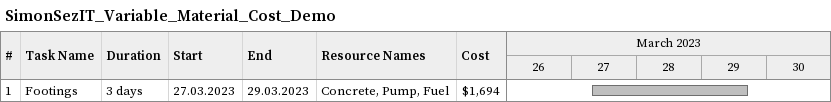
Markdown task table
SimonSezIT_Variable_Material_Cost_Demo

| ID | Task | Duration | Start | Finish | Resources | Cost ($) |
|---|---|---|---|---|---|---|
| 1 | Footings | 3d | 2023-03-27 | 2023-03-29 | Concrete, Pump, Fuel | 1694 |
